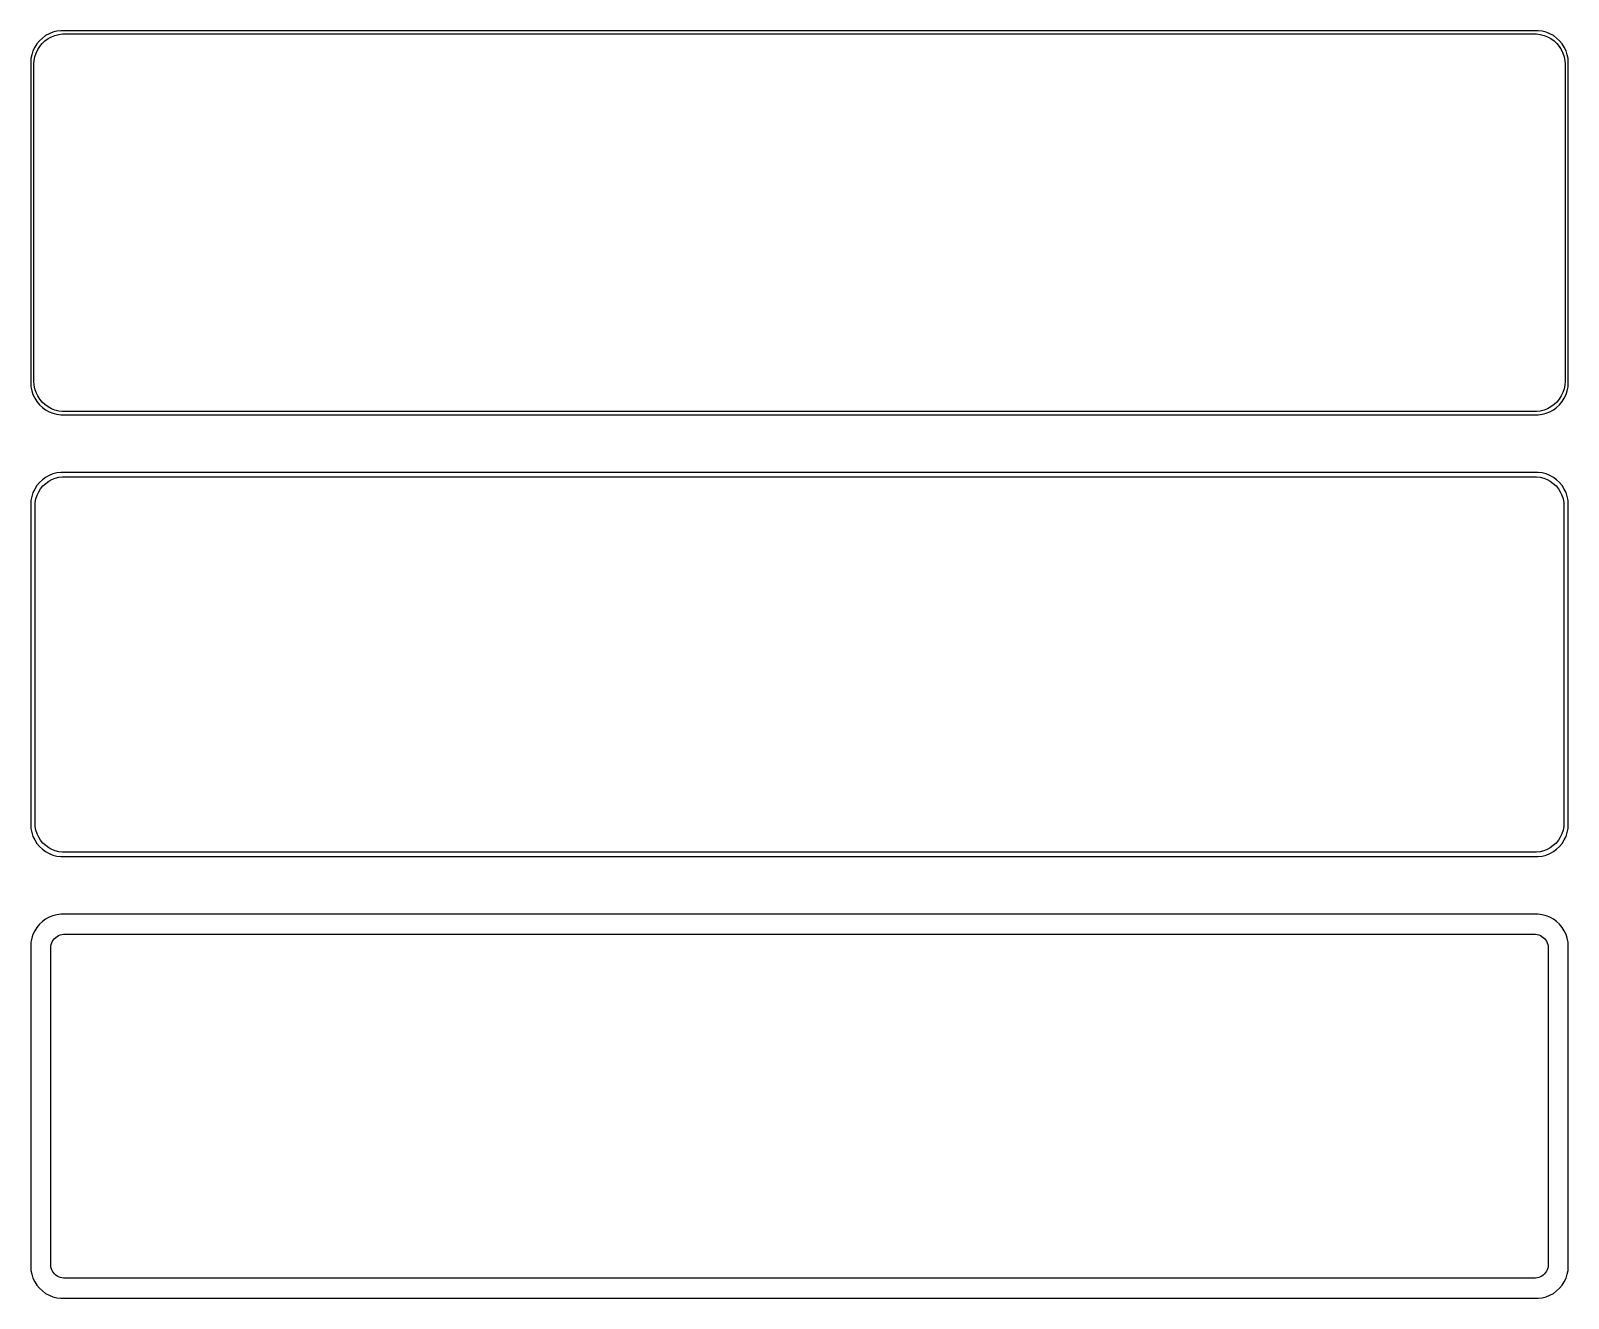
# Model space of a CAD drawing. Header units: metres. Extents: x -120 to 120, y 177 to 375.
import ezdxf

# ---------------------------------------------------------------- set-up
doc = ezdxf.new("R2010")
doc.units = ezdxf.units.M

msp = doc.modelspace()

# ---------------------------------------------------------------- linework, layer by layer
for p, q in [((-117.129, 374.524), (-117.679, 374.222)), ((-116.545, 374.755), (-117.129, 374.524)), ((-115.937, 374.911), (-116.545, 374.755)), ((-116.218, 374.268), (-115.64, 374.416)), ((-115.314, 374.99), (-115.937, 374.911)), ((-115.64, 374.416), (-115.048, 374.491)), ((115.314, 374.99), (-115.314, 374.99)), ((-115.048, 374.491), (115.048, 374.491)), ((115.048, 374.491), (115.64, 374.416)), ((115.937, 374.911), (115.314, 374.99)), ((115.64, 374.416), (116.218, 374.268)), ((116.545, 374.755), (115.937, 374.911)), ((117.129, 374.524), (116.545, 374.755)), ((117.679, 374.222), (117.129, 374.524)), ((-119.382, 372.409), (-119.649, 371.841)), ((-119.045, 372.939), (-119.382, 372.409)), ((-119.166, 371.499), (-118.912, 372.038)), ((-118.645, 373.423), (-119.045, 372.939)), ((-118.912, 372.038), (-118.593, 372.542)), ((-118.187, 373.853), (-118.645, 373.423)), ((-118.593, 372.542), (-118.213, 373.002)), ((-118.213, 373.002), (-117.778, 373.41)), ((-117.679, 374.222), (-118.187, 373.853)), ((-117.778, 373.41), (-117.295, 373.761)), ((-117.295, 373.761), (-116.772, 374.048)), ((-116.772, 374.048), (-116.218, 374.268)), ((116.218, 374.268), (116.772, 374.048)), ((116.772, 374.048), (117.295, 373.761)), ((117.295, 373.761), (117.778, 373.41)), ((118.187, 373.853), (117.679, 374.222)), ((117.778, 373.41), (118.213, 373.002)), ((118.645, 373.423), (118.187, 373.853)), ((118.213, 373.002), (118.593, 372.542)), ((118.593, 372.542), (118.912, 372.038)), ((119.045, 372.939), (118.645, 373.423)), ((118.912, 372.038), (119.166, 371.499)), ((119.382, 372.409), (119.045, 372.939)), ((119.649, 371.841), (119.382, 372.409)), ((-119.961, 370.627), (-120, 370)), ((-120, 370), (-120, 320)), ((-119.843, 371.243), (-119.961, 370.627)), ((-119.649, 371.841), (-119.843, 371.243)), ((-119.5, 369.75), (-119.463, 370.345)), ((-119.5, 320.25), (-119.5, 369.75)), ((-119.463, 370.345), (-119.351, 370.931)), ((-119.351, 370.931), (-119.166, 371.499)), ((119.166, 371.499), (119.351, 370.931)), ((119.351, 370.931), (119.463, 370.345)), ((119.463, 370.345), (119.5, 369.75)), ((119.5, 369.75), (119.5, 320.25)), ((119.843, 371.243), (119.649, 371.841)), ((119.961, 370.627), (119.843, 371.243)), ((120, 370), (119.961, 370.627)), ((120, 320), (120, 370)), ((-120, 320), (-119.961, 319.373)), ((-119.961, 319.373), (-119.843, 318.757)), ((-119.463, 319.655), (-119.5, 320.25)), ((-119.351, 319.069), (-119.463, 319.655)), ((119.463, 319.655), (119.351, 319.069)), ((119.5, 320.25), (119.463, 319.655)), ((119.843, 318.757), (119.961, 319.373)), ((119.961, 319.373), (120, 320)), ((-119.843, 318.757), (-119.649, 318.159)), ((-119.649, 318.159), (-119.382, 317.591)), ((-119.382, 317.591), (-119.045, 317.061)), ((-119.166, 318.501), (-119.351, 319.069)), ((-118.912, 317.962), (-119.166, 318.501)), ((-119.045, 317.061), (-118.645, 316.577)), ((-118.593, 317.458), (-118.912, 317.962)), ((-118.213, 316.998), (-118.593, 317.458)), ((-117.778, 316.59), (-118.213, 316.998)), ((118.213, 316.998), (117.778, 316.59)), ((118.593, 317.458), (118.213, 316.998)), ((118.912, 317.962), (118.593, 317.458)), ((118.645, 316.577), (119.045, 317.061)), ((119.166, 318.501), (118.912, 317.962)), ((119.045, 317.061), (119.382, 317.591)), ((119.351, 319.069), (119.166, 318.501)), ((119.382, 317.591), (119.649, 318.159)), ((119.649, 318.159), (119.843, 318.757)), ((-118.645, 316.577), (-118.187, 316.147)), ((-118.187, 316.147), (-117.679, 315.778)), ((-117.295, 316.239), (-117.778, 316.59)), ((-117.679, 315.778), (-117.129, 315.476)), ((-116.772, 315.952), (-117.295, 316.239)), ((-117.129, 315.476), (-116.545, 315.245)), ((-116.218, 315.732), (-116.772, 315.952)), ((-116.545, 315.245), (-115.937, 315.089)), ((-115.64, 315.584), (-116.218, 315.732)), ((-115.937, 315.089), (-115.314, 315.01)), ((-115.048, 315.509), (-115.64, 315.584)), ((-115.314, 315.01), (115.314, 315.01)), ((115.048, 315.509), (-115.048, 315.509)), ((115.64, 315.584), (115.048, 315.509)), ((115.314, 315.01), (115.937, 315.089)), ((116.218, 315.732), (115.64, 315.584)), ((115.937, 315.089), (116.545, 315.245)), ((116.772, 315.952), (116.218, 315.732)), ((116.545, 315.245), (117.129, 315.476)), ((117.295, 316.239), (116.772, 315.952)), ((117.129, 315.476), (117.679, 315.778)), ((117.778, 316.59), (117.295, 316.239)), ((117.679, 315.778), (118.187, 316.147)), ((118.187, 316.147), (118.645, 316.577)), ((-118.187, 304.853), (-118.645, 304.423)), ((-117.679, 305.222), (-118.187, 304.853)), ((-117.129, 305.524), (-117.679, 305.222)), ((-117.203, 304.616), (-116.699, 304.893)), ((-116.545, 305.755), (-117.129, 305.524)), ((-116.699, 304.893), (-116.165, 305.104)), ((-115.937, 305.911), (-116.545, 305.755)), ((-116.165, 305.104), (-115.608, 305.247)), ((-115.314, 305.99), (-115.937, 305.911)), ((-115.608, 305.247), (-115.037, 305.319)), ((115.314, 305.99), (-115.314, 305.99)), ((-115.037, 305.319), (115.037, 305.319)), ((115.037, 305.319), (115.608, 305.247)), ((115.937, 305.911), (115.314, 305.99)), ((115.608, 305.247), (116.165, 305.104)), ((116.545, 305.755), (115.937, 305.911)), ((116.165, 305.104), (116.699, 304.893)), ((117.129, 305.524), (116.545, 305.755)), ((116.699, 304.893), (117.203, 304.616)), ((117.679, 305.222), (117.129, 305.524)), ((118.187, 304.853), (117.679, 305.222)), ((118.645, 304.423), (118.187, 304.853)), ((-119.649, 302.841), (-119.843, 302.243)), ((-119.382, 303.409), (-119.649, 302.841)), ((-119.045, 303.939), (-119.382, 303.409)), ((-119.185, 301.889), (-119.007, 302.435)), ((-118.645, 304.423), (-119.045, 303.939)), ((-119.007, 302.435), (-118.762, 302.956)), ((-118.762, 302.956), (-118.454, 303.441)), ((-118.454, 303.441), (-118.088, 303.884)), ((-118.088, 303.884), (-117.668, 304.278)), ((-117.668, 304.278), (-117.203, 304.616)), ((117.203, 304.616), (117.668, 304.278)), ((117.668, 304.278), (118.088, 303.884)), ((118.088, 303.884), (118.454, 303.441)), ((118.454, 303.441), (118.762, 302.956)), ((119.045, 303.939), (118.645, 304.423)), ((118.762, 302.956), (119.007, 302.435)), ((119.007, 302.435), (119.185, 301.889)), ((119.382, 303.409), (119.045, 303.939)), ((119.649, 302.841), (119.382, 303.409)), ((119.843, 302.243), (119.649, 302.841)), ((-119.961, 301.627), (-120, 301)), ((-120, 301), (-120, 251)), ((-119.843, 302.243), (-119.961, 301.627)), ((-119.328, 300.75), (-119.292, 301.324)), ((-119.328, 251.25), (-119.328, 300.75)), ((-119.292, 301.324), (-119.185, 301.889)), ((119.185, 301.889), (119.292, 301.324)), ((119.292, 301.324), (119.328, 300.75)), ((119.328, 300.75), (119.328, 251.25)), ((119.961, 301.627), (119.843, 302.243)), ((120, 301), (119.961, 301.627)), ((120, 251), (120, 301)), ((-120, 251), (-119.961, 250.373)), ((-119.961, 250.373), (-119.843, 249.757)), ((-119.843, 249.757), (-119.649, 249.159)), ((-119.292, 250.676), (-119.328, 251.25)), ((-119.185, 250.111), (-119.292, 250.676)), ((-119.007, 249.565), (-119.185, 250.111)), ((119.185, 250.111), (119.007, 249.565)), ((119.292, 250.676), (119.185, 250.111)), ((119.328, 251.25), (119.292, 250.676)), ((119.649, 249.159), (119.843, 249.757)), ((119.843, 249.757), (119.961, 250.373)), ((119.961, 250.373), (120, 251)), ((-119.649, 249.159), (-119.382, 248.591)), ((-119.382, 248.591), (-119.045, 248.061)), ((-119.045, 248.061), (-118.645, 247.577)), ((-118.762, 249.044), (-119.007, 249.565)), ((-118.454, 248.559), (-118.762, 249.044)), ((-118.645, 247.577), (-118.187, 247.147)), ((-118.088, 248.116), (-118.454, 248.559)), ((-117.668, 247.722), (-118.088, 248.116)), ((-117.203, 247.384), (-117.668, 247.722)), ((-116.699, 247.107), (-117.203, 247.384)), ((117.203, 247.384), (116.699, 247.107)), ((117.668, 247.722), (117.203, 247.384)), ((118.088, 248.116), (117.668, 247.722)), ((118.454, 248.559), (118.088, 248.116)), ((118.187, 247.147), (118.645, 247.577)), ((118.762, 249.044), (118.454, 248.559)), ((118.645, 247.577), (119.045, 248.061)), ((119.007, 249.565), (118.762, 249.044)), ((119.045, 248.061), (119.382, 248.591)), ((119.382, 248.591), (119.649, 249.159)), ((-118.187, 247.147), (-117.679, 246.778)), ((-117.679, 246.778), (-117.129, 246.476)), ((-117.129, 246.476), (-116.545, 246.245)), ((-116.165, 246.896), (-116.699, 247.107)), ((-116.545, 246.245), (-115.937, 246.089)), ((-115.608, 246.753), (-116.165, 246.896)), ((-115.937, 246.089), (-115.314, 246.01)), ((-115.037, 246.681), (-115.608, 246.753)), ((-115.314, 246.01), (115.314, 246.01)), ((115.037, 246.681), (-115.037, 246.681)), ((115.608, 246.753), (115.037, 246.681)), ((115.314, 246.01), (115.937, 246.089)), ((116.165, 246.896), (115.608, 246.753)), ((115.937, 246.089), (116.545, 246.245)), ((116.699, 247.107), (116.165, 246.896)), ((116.545, 246.245), (117.129, 246.476)), ((117.129, 246.476), (117.679, 246.778)), ((117.679, 246.778), (118.187, 247.147)), ((-118.645, 235.423), (-119.045, 234.939)), ((-118.187, 235.853), (-118.645, 235.423)), ((-117.679, 236.222), (-118.187, 235.853)), ((-117.129, 236.524), (-117.679, 236.222)), ((-116.545, 236.755), (-117.129, 236.524)), ((-115.937, 236.911), (-116.545, 236.755)), ((-115.314, 236.99), (-115.937, 236.911)), ((115.314, 236.99), (-115.314, 236.99)), ((115.937, 236.911), (115.314, 236.99)), ((116.545, 236.755), (115.937, 236.911)), ((117.129, 236.524), (116.545, 236.755)), ((117.679, 236.222), (117.129, 236.524)), ((118.187, 235.853), (117.679, 236.222)), ((118.645, 235.423), (118.187, 235.853)), ((119.045, 234.939), (118.645, 235.423)), ((-119.843, 233.243), (-119.961, 232.627)), ((-119.649, 233.841), (-119.843, 233.243)), ((-119.382, 234.409), (-119.649, 233.841)), ((-119.045, 234.939), (-119.382, 234.409)), ((-116.599, 232.766), (-116.457, 232.99)), ((-116.457, 232.99), (-116.288, 233.194)), ((-116.288, 233.194), (-116.095, 233.375)), ((-116.095, 233.375), (-115.88, 233.531)), ((-115.88, 233.531), (-115.648, 233.659)), ((-115.648, 233.659), (-115.402, 233.756)), ((-115.402, 233.756), (-115.145, 233.822)), ((-115.145, 233.822), (-114.882, 233.855)), ((-114.882, 233.855), (114.882, 233.855)), ((114.882, 233.855), (115.145, 233.822)), ((115.145, 233.822), (115.402, 233.756)), ((115.402, 233.756), (115.648, 233.659)), ((115.648, 233.659), (115.88, 233.531)), ((115.88, 233.531), (116.095, 233.375)), ((116.095, 233.375), (116.288, 233.194)), ((116.288, 233.194), (116.457, 232.99)), ((116.457, 232.99), (116.599, 232.766)), ((119.382, 234.409), (119.045, 234.939)), ((119.649, 233.841), (119.382, 234.409)), ((119.843, 233.243), (119.649, 233.841)), ((119.961, 232.627), (119.843, 233.243)), ((-119.961, 232.627), (-120, 232)), ((-120, 232), (-120, 182)), ((-116.86, 231.75), (-116.843, 232.014)), ((-116.86, 182.25), (-116.86, 231.75)), ((-116.843, 232.014), (-116.793, 232.275)), ((-116.793, 232.275), (-116.711, 232.527)), ((-116.711, 232.527), (-116.599, 232.766)), ((116.599, 232.766), (116.711, 232.527)), ((116.711, 232.527), (116.793, 232.275)), ((116.793, 232.275), (116.843, 232.014)), ((116.843, 232.014), (116.86, 231.75)), ((116.86, 231.75), (116.86, 182.25)), ((120, 232), (119.961, 232.627)), ((120, 182), (120, 232)), ((-120, 182), (-119.961, 181.373)), ((-119.961, 181.373), (-119.843, 180.757)), ((-119.843, 180.757), (-119.649, 180.159)), ((-119.649, 180.159), (-119.382, 179.591)), ((-116.843, 181.986), (-116.86, 182.25)), ((-116.793, 181.725), (-116.843, 181.986)), ((-116.711, 181.473), (-116.793, 181.725)), ((-116.599, 181.234), (-116.711, 181.473)), ((-116.457, 181.01), (-116.599, 181.234)), ((-116.288, 180.806), (-116.457, 181.01)), ((-116.095, 180.625), (-116.288, 180.806)), ((-115.88, 180.469), (-116.095, 180.625)), ((-115.648, 180.341), (-115.88, 180.469)), ((-115.402, 180.244), (-115.648, 180.341)), ((-115.145, 180.178), (-115.402, 180.244)), ((-114.882, 180.145), (-115.145, 180.178)), ((114.882, 180.145), (-114.882, 180.145)), ((115.145, 180.178), (114.882, 180.145)), ((115.402, 180.244), (115.145, 180.178)), ((115.648, 180.341), (115.402, 180.244)), ((115.88, 180.469), (115.648, 180.341)), ((116.095, 180.625), (115.88, 180.469)), ((116.288, 180.806), (116.095, 180.625)), ((116.457, 181.01), (116.288, 180.806)), ((116.599, 181.234), (116.457, 181.01)), ((116.711, 181.473), (116.599, 181.234)), ((116.793, 181.725), (116.711, 181.473)), ((116.843, 181.986), (116.793, 181.725)), ((116.86, 182.25), (116.843, 181.986)), ((119.382, 179.591), (119.649, 180.159)), ((119.649, 180.159), (119.843, 180.757)), ((119.843, 180.757), (119.961, 181.373)), ((119.961, 181.373), (120, 182)), ((-119.382, 179.591), (-119.045, 179.061)), ((-119.045, 179.061), (-118.645, 178.577)), ((-118.645, 178.577), (-118.187, 178.147)), ((-118.187, 178.147), (-117.679, 177.778)), ((-117.679, 177.778), (-117.129, 177.476)), ((117.129, 177.476), (117.679, 177.778)), ((117.679, 177.778), (118.187, 178.147)), ((118.187, 178.147), (118.645, 178.577)), ((118.645, 178.577), (119.045, 179.061)), ((119.045, 179.061), (119.382, 179.591)), ((-117.129, 177.476), (-116.545, 177.245)), ((-116.545, 177.245), (-115.937, 177.089)), ((-115.937, 177.089), (-115.314, 177.01)), ((-115.314, 177.01), (115.314, 177.01)), ((115.314, 177.01), (115.937, 177.089)), ((115.937, 177.089), (116.545, 177.245)), ((116.545, 177.245), (117.129, 177.476))]:
    msp.add_line(p, q)

doc.saveas('drawing.dxf')
